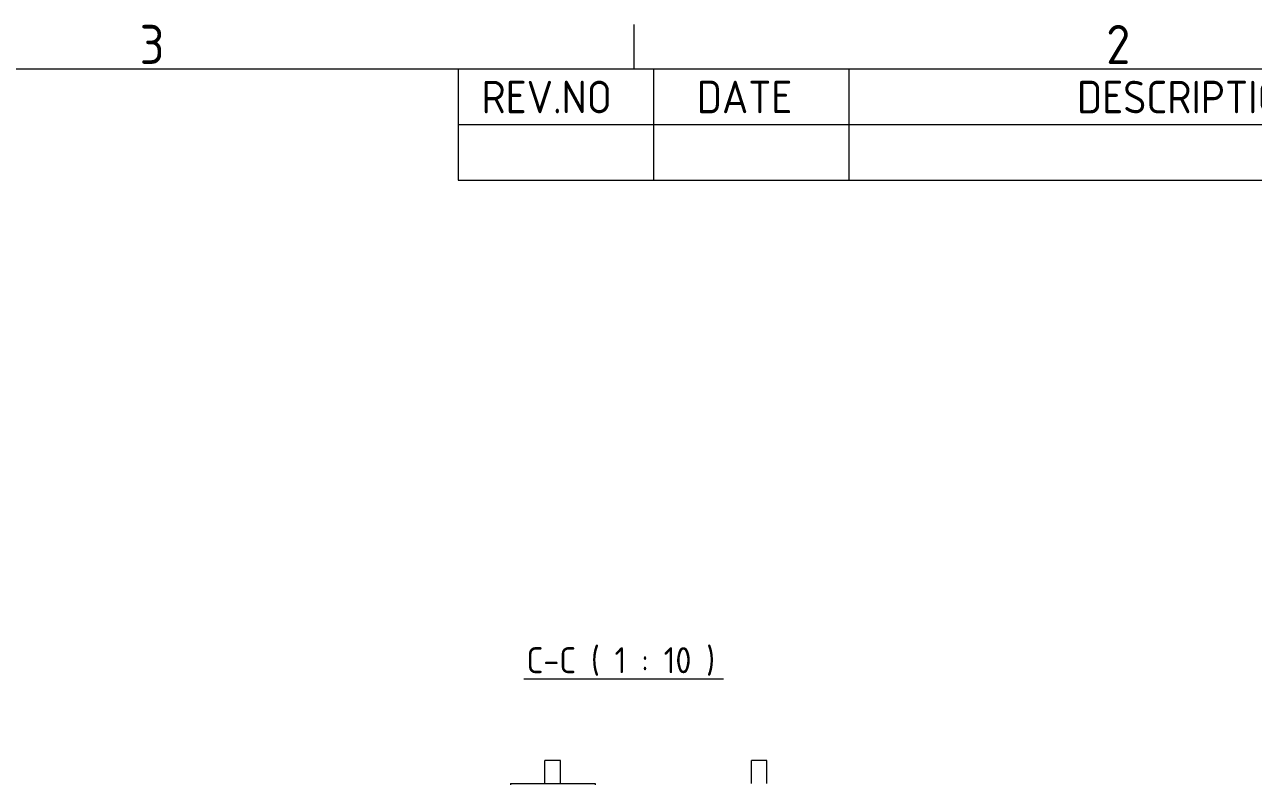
# Model space of a CAD drawing. Header units: millimetres. Extents: x 0 to 5940, y 0 to 4200.
# Drawn here: x 3987 to 4931, y 3551 to 4134 of the extents above; entities that cross this region are included whole.
import ezdxf

# ---------------------------------------------------------------- set-up
doc = ezdxf.new("R2010")
doc.units = ezdxf.units.MM
doc.header["$LTSCALE"] = 10
doc.layers.get('0').update_dxf_attribs({"color": 3, "lineweight": 5, "true_color": 0x00ff00})
doc.layers.add('가시적인 것(ISO)', color=3, linetype='Continuous', lineweight=5, true_color=0x00ff00)
doc.layers.add('기호(ISO)', color=5, linetype='Continuous', lineweight=5, true_color=0x0000ff)
doc.layers.add('경계(ISO)', color=7, linetype='Continuous', lineweight=5)
doc.styles.add('ISO ProportionalPSTEK', font='isocp.shx')
doc.styles.add('문자 텍스트_PSTEK_POSCO', font='isocp.shx')
doc.styles.add('텍스트 스타일466', font='isocp.shx')

# ---------------------------------------------------------------- blocks, each defined once
blk = doc.blocks.new('경계 Default Border')
at = {"layer": '경계(ISO)'}
blk.add_line((445.5, 410), (445.5, 413.4), dxfattribs=at)
at = {"layer": '경계(ISO)', "flags": 128}
blk.add_lwpolyline([(10, 10), (10, 410), (584, 410), (584, 10), (10, 10)], dxfattribs=at)
at = {"layer": '경계(ISO)', "color": 2, "true_color": 0xffff00, "char_height": 3, "attachment_point": 7, "style": '문자 텍스트_PSTEK_POSCO'}
for s, insert in [('3', (407.544, 410.371)), ('2', (481.753, 410.371))]:
    blk.add_mtext(s, dxfattribs=dict(at, insert=insert))
blk = doc.blocks.new('리비전 내역')
at = {"layer": '기호(ISO)'}
for p, q in [((432, 410), (584, 410)), ((432, 410), (432, 405.72)), ((447, 410), (447, 405.72)), ((462, 410), (462, 405.72)), ((432, 405.72), (584, 405.72)), ((432, 405.72), (432, 401.44)), ((447, 405.72), (447, 401.44)), ((462, 405.72), (462, 401.44)), ((432, 401.44), (584, 401.44))]:
    blk.add_line(p, q, dxfattribs=at)
at = {"layer": '기호(ISO)', "color": 2, "true_color": 0xffff00, "char_height": 2.5, "attachment_point": 7, "style": 'ISO ProportionalPSTEK'}
for s, insert in [('REV.NO', (433.787, 406.583)), ('DATE', (450.314, 406.583)), ('DESCRIPTION OF REVISION', (479.507, 406.583))]:
    blk.add_mtext(s, dxfattribs=dict(at, insert=insert))

msp = doc.modelspace()

# ---------------------------------------------------------------- linework, layer by layer
at = {"layer": '가시적인 것(ISO)'}
for p, q in [((4398.537, 3568.711), (4386.537, 3568.711)), ((4386.537, 3551.014), (4386.537, 3568.711)), ((4398.537, 3551.014), (4398.537, 3568.711)), ((4557.037, 3568.711), (4545.037, 3568.711)), ((4545.037, 3551.014), (4545.037, 3568.711)), ((4557.037, 3551.014), (4557.037, 3568.711)), ((4360.037, 3551.014), (4425.037, 3551.014)), ((4360.037, 3551.014), (4360.037, 3550.014)), ((4425.037, 3551.014), (4425.037, 3550.014))]:
    msp.add_line(p, q, dxfattribs=at)
at = {"layer": '기호(ISO)', "color": 7, "lineweight": 18}
msp.add_line((4370.351, 3631.499), (4523.724, 3631.499), dxfattribs=at)

# ---------------------------------------------------------------- block references
at = {"xscale": 10, "yscale": 10, "zscale": 10}
msp.add_blockref('경계 Default Border', (0, 0), dxfattribs=at)
at = {"layer": '기호(ISO)', "xscale": 10, "yscale": 10, "zscale": 10}
msp.add_blockref('리비전 내역', (0, 0), dxfattribs=at)

# ---------------------------------------------------------------- texts
at = {"layer": '기호(ISO)', "color": 7, "insert": (4372.431, 3633.711), "char_height": 20, "attachment_point": 7, "style": '텍스트 스타일466'}
msp.add_mtext('C-C ( 1 : 10 )', dxfattribs=at)

doc.saveas('drawing.dxf')
